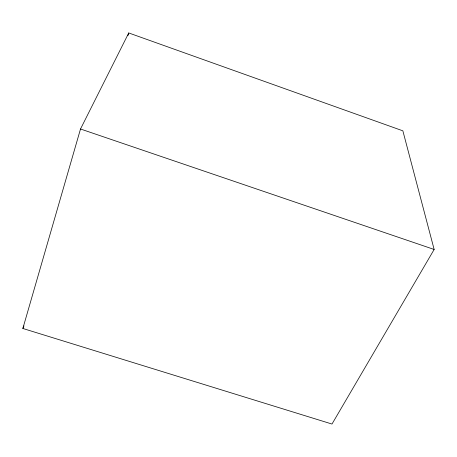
<?xml version="1.0" encoding="UTF-8"?>
<svg xmlns="http://www.w3.org/2000/svg" width="457" height="457" viewBox="0 0 457 457"><rect width="100%" height="100%" fill="white"/><g stroke="black" fill="none" stroke-linecap="round" stroke-linejoin="round"><path stroke-width="0.69" d="M22.85 328.474L80.512 129L128.748 32.955L402.857 130.828L434.15 249.465L331.993 424.045L22.85 328.474L23.981 325.864M127.931 35.657L128.748 32.955M80.512 129L434.15 249.465"/></g></svg>
